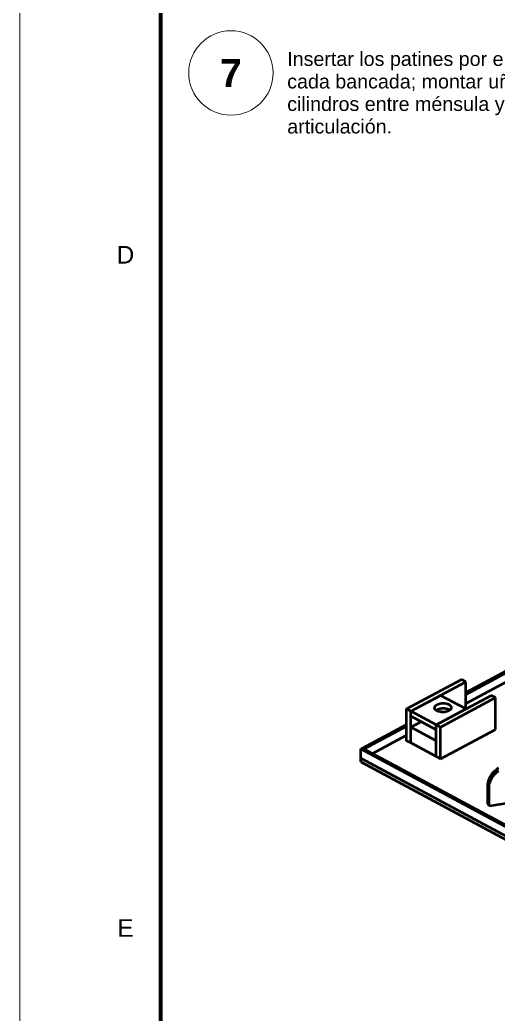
# Model space of a CAD drawing. Header units: millimetres. Extents: x 0 to 841, y 0 to 594.
# Drawn here: x 0 to 68, y 141.3 to 282.5 of the extents above; entities that cross this region are included whole.
import ezdxf
from ezdxf.enums import TextEntityAlignment as Align

# ---------------------------------------------------------------- set-up
doc = ezdxf.new("R2010")
doc.units = ezdxf.units.MM
for name, color, linetype, lineweight in [('FINA', 7, 'CONTINUOUS', 18), ('MARCO', 7, 'CONTINUOUS', 70), ('TXT', 7, 'CONTINUOUS', 25), ('VIS', 7, 'CONTINUOUS', 50)]:
    doc.layers.add(name, color=color, linetype=linetype, lineweight=lineweight)
doc.styles.add('STD', font='LiberationSans-Regular.ttf')
doc.styles.add('STDB', font='LiberationSans-Bold.ttf')

msp = doc.modelspace()

# ---------------------------------------------------------------- linework, layer by layer
at = {"layer": 'FINA'}
msp.add_lwpolyline([(0, 0), (841, 0), (841, 594), (0, 594)], close=True, dxfattribs=at)
msp.add_circle((30, 275), 6, dxfattribs=at)
at = {"layer": 'MARCO'}
msp.add_lwpolyline([(20, 10), (831, 10), (831, 584), (20, 584)], close=True, dxfattribs=at)
at = {"layer": 'VIS'}
for points in [[(63.38, 186.95), (77.7, 194.64)], [(63.38, 186.69), (77.7, 194.38)], [(63.38, 185.4), (78.59, 193.57)], [(54.97, 184.62), (62.78, 188.81)], [(55.57, 184.29), (63.38, 188.49)], [(63.38, 188.49), (62.78, 188.81)], [(63.38, 184.62), (63.38, 188.49)], [(55.57, 184.29), (59.77, 186.55)], [(59.17, 182.36), (66.99, 186.55)], [(63.38, 184.62), (59.77, 186.55)], [(67.59, 186.23), (66.99, 186.55)], [(58.94, 184.81), (59.01, 185.01), (59.15, 185.17), (59.33, 185.28), (59.53, 185.36), (59.73, 185.41), (59.94, 185.44), (60.15, 185.45), (60.37, 185.44), (60.58, 185.4), (60.78, 185.35), (60.98, 185.26)], [(59.77, 182.03), (67.59, 186.23)], [(60.98, 185.26), (61.06, 185.21), (61.14, 185.15), (61.21, 185.08), (61.27, 185), (61.31, 184.91), (61.32, 184.81)], [(67.59, 181.73), (67.59, 186.23)], [(55.57, 184.29), (54.97, 184.62)], [(54.97, 180.11), (54.97, 184.62)], [(55.57, 179.79), (55.57, 184.29)], [(59.17, 182.36), (55.57, 184.29)], [(55.57, 183.58), (55.57, 184.29)], [(61.32, 184.81), (61.27, 184.61), (61.13, 184.46), (60.95, 184.34), (60.75, 184.26), (60.55, 184.21), (60.34, 184.18), (60.13, 184.17), (59.93, 184.18), (59.72, 184.21), (59.51, 184.26), (59.32, 184.34), (59.14, 184.46), (59, 184.61), (58.94, 184.81)], [(59.15, 184.45), (59.33, 184.56), (59.53, 184.64), (59.73, 184.69), (59.94, 184.72), (60.16, 184.73), (60.37, 184.72), (60.58, 184.68), (60.78, 184.63), (60.98, 184.54)], [(59.17, 182.36), (63.38, 184.62)], [(59.66, 184.22), (59.77, 184.29)], [(59.98, 184.18), (59.77, 184.29)], [(60.98, 184.54), (61, 184.53), (61.03, 184.52), (61.05, 184.5), (61.07, 184.48), (61.1, 184.47), (61.12, 184.45)], [(48.69, 179.07), (54.97, 182.44)], [(59.17, 181.64), (55.57, 183.58)], [(55.57, 182.03), (57.01, 182.8)], [(59.77, 182.03), (59.17, 182.36)], [(59.17, 177.85), (59.17, 182.36)], [(59.17, 181.64), (59.17, 182.36)], [(48.93, 178.94), (54.97, 182.18)], [(50.14, 178.29), (54.97, 180.89)], [(59.17, 180.09), (55.57, 182.03)], [(55.57, 179.79), (55.57, 182.03)], [(59.77, 177.53), (59.77, 182.03)], [(59.77, 177.53), (67.59, 181.73)], [(55.57, 179.79), (54.97, 180.11)], [(59.17, 177.85), (55.57, 179.79)], [(59.17, 177.85), (59.17, 180.09)], [(48.45, 178.94), (48.69, 179.07)], [(48.45, 177.65), (48.45, 178.94)], [(48.45, 178.94), (110, 145.89)], [(48.69, 179.07), (110.24, 146.02)], [(48.69, 179.07), (48.93, 178.94)], [(48.45, 177.13), (48.45, 177.65)], [(48.45, 177.65), (110, 144.6)], [(48.45, 177.65), (110, 144.6)], [(48.45, 177.13), (110, 144.09)], [(59.77, 177.53), (59.17, 177.85)], [(66.52, 173.73), (66.53, 173.94), (66.55, 174.14), (66.6, 174.35), (66.66, 174.54), (66.73, 174.74), (66.82, 174.93), (66.92, 175.11), (67.03, 175.28), (67.15, 175.45), (67.28, 175.61), (67.43, 175.76), (67.58, 175.9), (67.73, 176.04), (67.9, 176.16), (68.07, 176.28)], [(66.69, 173.41), (66.7, 173.62), (66.72, 173.83), (66.77, 174.03), (66.83, 174.23), (66.9, 174.42), (66.99, 174.61), (67.09, 174.79), (67.2, 174.97), (67.32, 175.13), (67.45, 175.29), (67.59, 175.44), (67.74, 175.59), (67.9, 175.72), (68.07, 175.85)], [(66.52, 171.15), (66.52, 173.73)], [(66.69, 173.41), (66.52, 173.73)], [(66.69, 170.83), (66.69, 173.41)], [(66.69, 170.83), (66.52, 171.15)], [(72.7, 171.76), (66.69, 170.83)]]:
    msp.add_lwpolyline(points, dxfattribs=at)

# ---------------------------------------------------------------- texts
at = {"layer": 'TXT'}
for s, height, style, p in [('7', 4, 'STDB', (30, 275)), ('D', 2.5, 'STD', (15, 249.17)), ('E', 2.5, 'STD', (15, 153.5))]:
    msp.add_text(s, height=height, dxfattribs=dict(at, style=style)).set_placement(p, align=Align.MIDDLE_CENTER)
at = {"layer": 'TXT', "style": 'STD'}
for s, p in [('Insertar los patines por el extremo de la ranura T de', (38, 278)), ('cada bancada; montar uñas con su resorte y los', (38, 274.8)), ('cilindros entre ménsula y patín con los pasadores de', (38, 271.6)), ('articulación.', (38, 268.4))]:
    msp.add_text(s, height=2, dxfattribs=at).set_placement(p, align=Align.TOP_LEFT)

doc.saveas('drawing.dxf')
